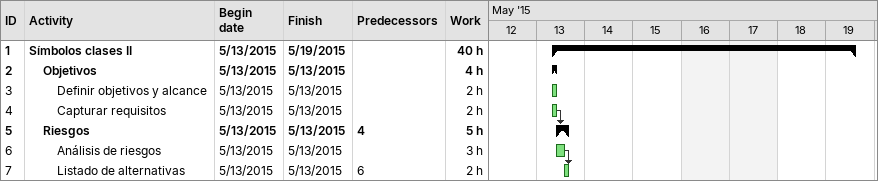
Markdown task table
| ID | Level | Task | Start | Finish | Predecessors | Work (h) |
|---|---|---|---|---|---|---|
| 1 | 1 | **Símbolos clases II** | 2015-05-13 | 2015-05-19 |  | 40 |
| 2 | 2 | **Objetivos** | 2015-05-13 | 2015-05-13 |  | 4 |
| 3 | 3 | Definir objetivos y alcance | 2015-05-13 | 2015-05-13 |  | 2 |
| 4 | 3 | Capturar requisitos | 2015-05-13 | 2015-05-13 |  | 2 |
| 5 | 2 | **Riesgos** | 2015-05-13 | 2015-05-13 | 4 | 5 |
| 6 | 3 | Análisis de riesgos | 2015-05-13 | 2015-05-13 |  | 3 |
| 7 | 3 | Listado de alternativas | 2015-05-13 | 2015-05-13 | 6 | 2 |
